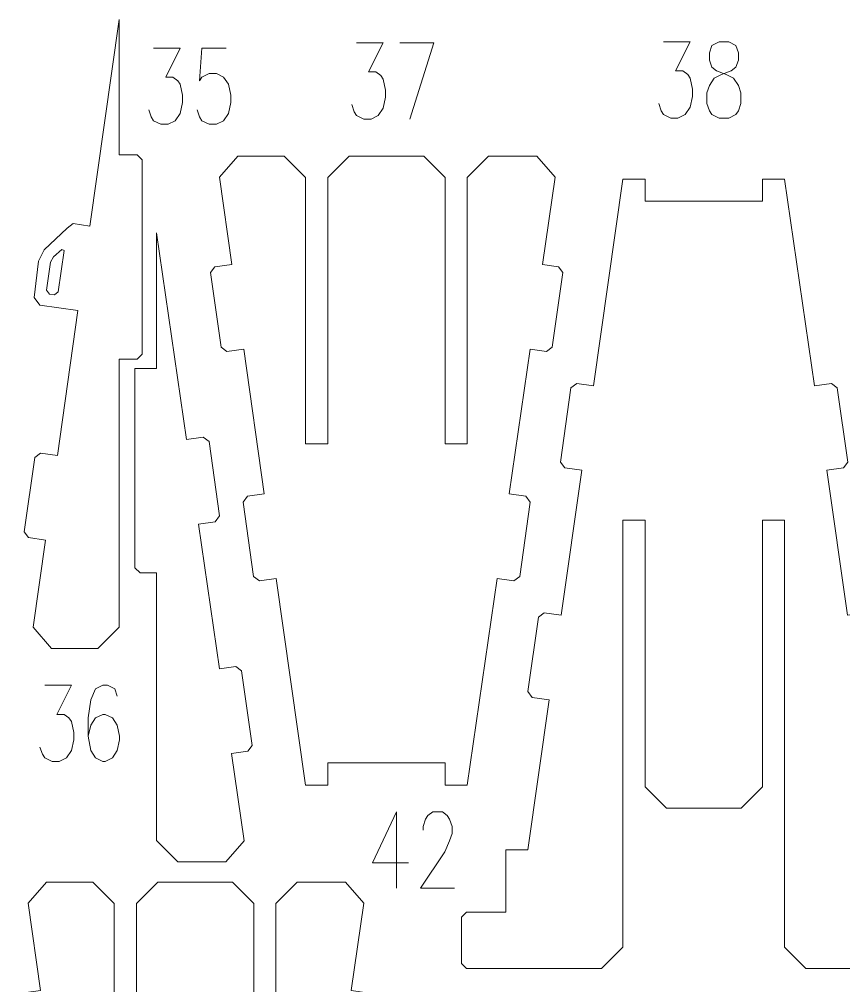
# Model space of a CAD drawing. Header units: inches. Extents: x -6.8 to 7, y -5.3 to 5.3.
# Drawn here: x -6.74 to -1.91, y -0.51 to 5.15 of the extents above; entities that cross this region are included whole.
import ezdxf

# ---------------------------------------------------------------- set-up
doc = ezdxf.new("R2010")
doc.units = ezdxf.units.IN
doc.header["$MEASUREMENT"] = 0
doc.layers.add('Layer 1', color=7, linetype='Continuous')

msp = doc.modelspace()

# ---------------------------------------------------------------- linework, layer by layer
at = {"layer": 'Layer 1', "lineweight": 9}
for points, knots in [([(-6.054, 4.3524), (-6.054, 4.3524), (-6.1586, 4.3524), (-6.1586, 4.3524), (-6.1586, 4.3524), (-6.1586, 4.3524), (-6.1586, 5.1457), (-6.1586, 5.1457), (-6.1586, 5.1457), (-6.1586, 5.1457), (-6.3299, 3.9356), (-6.3299, 3.9356), (-6.3299, 3.9356), (-6.3299, 3.9356), (-6.4287, 3.9496), (-6.4287, 3.9496), (-6.4287, 3.9496), (-6.4287, 3.9496), (-6.4626, 3.9241), (-6.4626, 3.9241), (-6.4626, 3.9241), (-6.4626, 3.9241), (-6.5971, 3.7965), (-6.5971, 3.7965), (-6.5971, 3.7965), (-6.5971, 3.7965), (-6.6311, 3.7293), (-6.6311, 3.7293), (-6.6311, 3.7293), (-6.6311, 3.7293), (-6.6573, 3.5174), (-6.6573, 3.5174), (-6.6573, 3.5174), (-6.6573, 3.5174), (-6.6227, 3.4721), (-6.6227, 3.4721), (-6.6227, 3.4721), (-6.6227, 3.4721), (-6.3999, 3.4406), (-6.3999, 3.4406), (-6.3999, 3.4406), (-6.3999, 3.4406), (-6.5199, 2.5926), (-6.5199, 2.5926), (-6.5199, 2.5926), (-6.5199, 2.5926), (-6.6189, 2.6066), (-6.6189, 2.6066), (-6.6189, 2.6066), (-6.6189, 2.6066), (-6.6528, 2.5811), (-6.6528, 2.5811), (-6.6528, 2.5811), (-6.6528, 2.5811), (-6.7145, 2.1455), (-6.7145, 2.1455), (-6.7145, 2.1455), (-6.7145, 2.1455), (-6.689, 2.1115), (-6.689, 2.1115), (-6.689, 2.1115), (-6.689, 2.1115), (-6.59, 2.0975), (-6.59, 2.0975), (-6.59, 2.0975), (-6.59, 2.0975), (-6.6623, 1.5869), (-6.6623, 1.5869), (-6.6623, 1.5869), (-6.6623, 1.5869), (-6.5548, 1.4631), (-6.5548, 1.4631), (-6.5548, 1.4631), (-6.5548, 1.4631), (-6.4319, 1.4631), (-6.4319, 1.4631)], [0, 0, 0, 0, 0.05, 0.05, 0.05, 0.05, 0.1, 0.1, 0.1, 0.1, 0.15, 0.15, 0.15, 0.15, 0.2, 0.2, 0.2, 0.2, 0.25, 0.25, 0.25, 0.25, 0.3, 0.3, 0.3, 0.3, 0.35, 0.35, 0.35, 0.35, 0.4, 0.4, 0.4, 0.4, 0.45, 0.45, 0.45, 0.45, 0.5, 0.5, 0.5, 0.5, 0.55, 0.55, 0.55, 0.55, 0.6, 0.6, 0.6, 0.6, 0.65, 0.65, 0.65, 0.65, 0.7, 0.7, 0.7, 0.7, 0.75, 0.75, 0.75, 0.75, 0.8, 0.8, 0.8, 0.8, 0.85, 0.85, 0.85, 0.85, 0.9, 0.9, 0.9, 0.9, 1, 1, 1, 1]), ([(-6.3616, 1.4631), (-6.3616, 1.4631), (-6.2836, 1.4631), (-6.2836, 1.4631), (-6.2836, 1.4631), (-6.2836, 1.4631), (-6.1586, 1.5881), (-6.1586, 1.5881), (-6.1586, 1.5881), (-6.1586, 1.5881), (-6.1586, 3.1553), (-6.1586, 3.1553), (-6.1586, 3.1553), (-6.1586, 3.1553), (-6.054, 3.1553), (-6.054, 3.1553), (-6.054, 3.1553), (-6.054, 3.1553), (-6.024, 3.1853), (-6.024, 3.1853), (-6.024, 3.1853), (-6.024, 3.1853), (-6.024, 4.3224), (-6.024, 4.3224)], [0, 0, 0, 0, 0.142857, 0.142857, 0.142857, 0.142857, 0.285714, 0.285714, 0.285714, 0.285714, 0.428571, 0.428571, 0.428571, 0.428571, 0.571429, 0.571429, 0.571429, 0.571429, 0.714286, 0.714286, 0.714286, 0.714286, 1, 1, 1, 1]), ([(-4.6268, 0.7923), (-4.6268, 0.7923), (-4.9373, 0.7923), (-4.9373, 0.7923), (-4.9373, 0.7923), (-4.9373, 0.7923), (-4.9373, 0.6625), (-4.9373, 0.6625), (-4.9373, 0.6625), (-4.9373, 0.6625), (-5.0673, 0.6625), (-5.0673, 0.6625), (-5.0673, 0.6625), (-5.0673, 0.6625), (-5.2385, 1.8726), (-5.2385, 1.8726), (-5.2385, 1.8726), (-5.2385, 1.8726), (-5.3374, 1.8586), (-5.3374, 1.8586), (-5.3374, 1.8586), (-5.3374, 1.8586), (-5.3713, 1.8841), (-5.3713, 1.8841), (-5.3713, 1.8841), (-5.3713, 1.8841), (-5.433, 2.3198), (-5.433, 2.3198), (-5.433, 2.3198), (-5.433, 2.3198), (-5.4075, 2.3537), (-5.4075, 2.3537), (-5.4075, 2.3537), (-5.4075, 2.3537), (-5.3086, 2.3677), (-5.3086, 2.3677), (-5.3086, 2.3677), (-5.3086, 2.3677), (-5.4286, 3.2157), (-5.4286, 3.2157), (-5.4286, 3.2157), (-5.4286, 3.2157), (-5.5276, 3.2016), (-5.5276, 3.2016), (-5.5276, 3.2016), (-5.5276, 3.2016), (-5.5615, 3.2271), (-5.5615, 3.2271), (-5.5615, 3.2271), (-5.5615, 3.2271), (-5.6232, 3.6628), (-5.6232, 3.6628), (-5.6232, 3.6628), (-5.6232, 3.6628), (-5.5977, 3.6967), (-5.5977, 3.6967), (-5.5977, 3.6967), (-5.5977, 3.6967), (-5.4987, 3.7107), (-5.4987, 3.7107), (-5.4987, 3.7107), (-5.4987, 3.7107), (-5.5709, 4.2214), (-5.5709, 4.2214), (-5.5709, 4.2214), (-5.5709, 4.2214), (-5.4634, 4.3451), (-5.4634, 4.3451), (-5.4634, 4.3451), (-5.4634, 4.3451), (-5.3305, 4.3451), (-5.3305, 4.3451)], [0, 0, 0, 0, 0.052632, 0.052632, 0.052632, 0.052632, 0.105263, 0.105263, 0.105263, 0.105263, 0.157895, 0.157895, 0.157895, 0.157895, 0.210526, 0.210526, 0.210526, 0.210526, 0.263158, 0.263158, 0.263158, 0.263158, 0.315789, 0.315789, 0.315789, 0.315789, 0.368421, 0.368421, 0.368421, 0.368421, 0.421053, 0.421053, 0.421053, 0.421053, 0.473684, 0.473684, 0.473684, 0.473684, 0.526316, 0.526316, 0.526316, 0.526316, 0.578947, 0.578947, 0.578947, 0.578947, 0.631579, 0.631579, 0.631579, 0.631579, 0.684211, 0.684211, 0.684211, 0.684211, 0.736842, 0.736842, 0.736842, 0.736842, 0.789474, 0.789474, 0.789474, 0.789474, 0.842105, 0.842105, 0.842105, 0.842105, 0.894737, 0.894737, 0.894737, 0.894737, 1, 1, 1, 1]), ([(-5.3084, 4.3451), (-5.3084, 4.3451), (-5.1923, 4.3451), (-5.1923, 4.3451), (-5.1923, 4.3451), (-5.1923, 4.3451), (-5.0673, 4.2201), (-5.0673, 4.2201), (-5.0673, 4.2201), (-5.0673, 4.2201), (-5.0673, 2.66), (-5.0673, 2.66), (-5.0673, 2.66), (-5.0673, 2.66), (-4.9373, 2.66), (-4.9373, 2.66), (-4.9373, 2.66), (-4.9373, 2.66), (-4.9373, 4.2201), (-4.9373, 4.2201), (-4.9373, 4.2201), (-4.9373, 4.2201), (-4.8123, 4.3451), (-4.8123, 4.3451), (-4.8123, 4.3451), (-4.8123, 4.3451), (-4.6268, 4.3451), (-4.6268, 4.3451)], [0, 0, 0, 0, 0.125, 0.125, 0.125, 0.125, 0.25, 0.25, 0.25, 0.25, 0.375, 0.375, 0.375, 0.375, 0.5, 0.5, 0.5, 0.5, 0.625, 0.625, 0.625, 0.625, 0.75, 0.75, 0.75, 0.75, 1, 1, 1, 1]), ([(-4.5602, 4.3451), (-4.5602, 4.3451), (-4.3748, 4.3451), (-4.3748, 4.3451), (-4.3748, 4.3451), (-4.3748, 4.3451), (-4.2498, 4.2201), (-4.2498, 4.2201), (-4.2498, 4.2201), (-4.2498, 4.2201), (-4.2498, 2.66), (-4.2498, 2.66), (-4.2498, 2.66), (-4.2498, 2.66), (-4.1198, 2.66), (-4.1198, 2.66), (-4.1198, 2.66), (-4.1198, 2.66), (-4.1198, 4.2201), (-4.1198, 4.2201), (-4.1198, 4.2201), (-4.1198, 4.2201), (-3.9948, 4.3451), (-3.9948, 4.3451), (-3.9948, 4.3451), (-3.9948, 4.3451), (-3.8786, 4.3451), (-3.8786, 4.3451)], [0, 0, 0, 0, 0.125, 0.125, 0.125, 0.125, 0.25, 0.25, 0.25, 0.25, 0.375, 0.375, 0.375, 0.375, 0.5, 0.5, 0.5, 0.5, 0.625, 0.625, 0.625, 0.625, 0.75, 0.75, 0.75, 0.75, 1, 1, 1, 1]), ([(-3.8565, 4.3451), (-3.8565, 4.3451), (-3.7129, 4.3451), (-3.7129, 4.3451), (-3.7129, 4.3451), (-3.7129, 4.3451), (-3.6058, 4.2214), (-3.6058, 4.2214), (-3.6058, 4.2214), (-3.6058, 4.2214), (-3.6797, 3.71), (-3.6797, 3.71), (-3.6797, 3.71), (-3.6797, 3.71), (-3.5858, 3.6967), (-3.5858, 3.6967), (-3.5858, 3.6967), (-3.5858, 3.6967), (-3.5603, 3.6628), (-3.5603, 3.6628), (-3.5603, 3.6628), (-3.5603, 3.6628), (-3.622, 3.2271), (-3.622, 3.2271), (-3.622, 3.2271), (-3.622, 3.2271), (-3.6559, 3.2016), (-3.6559, 3.2016), (-3.6559, 3.2016), (-3.6559, 3.2016), (-3.7511, 3.2151), (-3.7511, 3.2151), (-3.7511, 3.2151), (-3.7511, 3.2151), (-3.8735, 2.3675), (-3.8735, 2.3675), (-3.8735, 2.3675), (-3.8735, 2.3675), (-3.776, 2.3537), (-3.776, 2.3537), (-3.776, 2.3537), (-3.776, 2.3537), (-3.7505, 2.3197), (-3.7505, 2.3197), (-3.7505, 2.3197), (-3.7505, 2.3197), (-3.8122, 1.8841), (-3.8122, 1.8841), (-3.8122, 1.8841), (-3.8122, 1.8841), (-3.8461, 1.8586), (-3.8461, 1.8586), (-3.8461, 1.8586), (-3.8461, 1.8586), (-3.945, 1.8726), (-3.945, 1.8726), (-3.945, 1.8726), (-3.945, 1.8726), (-4.1198, 0.6625), (-4.1198, 0.6625), (-4.1198, 0.6625), (-4.1198, 0.6625), (-4.2498, 0.6625), (-4.2498, 0.6625), (-4.2498, 0.6625), (-4.2498, 0.6625), (-4.2498, 0.7923), (-4.2498, 0.7923), (-4.2498, 0.7923), (-4.2498, 0.7923), (-4.5602, 0.7923), (-4.5602, 0.7923)], [0, 0, 0, 0, 0.052632, 0.052632, 0.052632, 0.052632, 0.105263, 0.105263, 0.105263, 0.105263, 0.157895, 0.157895, 0.157895, 0.157895, 0.210526, 0.210526, 0.210526, 0.210526, 0.263158, 0.263158, 0.263158, 0.263158, 0.315789, 0.315789, 0.315789, 0.315789, 0.368421, 0.368421, 0.368421, 0.368421, 0.421053, 0.421053, 0.421053, 0.421053, 0.473684, 0.473684, 0.473684, 0.473684, 0.526316, 0.526316, 0.526316, 0.526316, 0.578947, 0.578947, 0.578947, 0.578947, 0.631579, 0.631579, 0.631579, 0.631579, 0.684211, 0.684211, 0.684211, 0.684211, 0.736842, 0.736842, 0.736842, 0.736842, 0.789474, 0.789474, 0.789474, 0.789474, 0.842105, 0.842105, 0.842105, 0.842105, 0.894737, 0.894737, 0.894737, 0.894737, 1, 1, 1, 1]), ([(-2.8677, 4.0808), (-2.8677, 4.0808), (-3.0782, 4.0808), (-3.0782, 4.0808), (-3.0782, 4.0808), (-3.0782, 4.0808), (-3.0782, 4.2106), (-3.0782, 4.2106), (-3.0782, 4.2106), (-3.0782, 4.2106), (-3.2082, 4.2106), (-3.2082, 4.2106), (-3.2082, 4.2106), (-3.2082, 4.2106), (-3.3794, 3.0005), (-3.3794, 3.0005), (-3.3794, 3.0005), (-3.3794, 3.0005), (-3.4783, 3.0145), (-3.4783, 3.0145), (-3.4783, 3.0145), (-3.4783, 3.0145), (-3.5122, 2.989), (-3.5122, 2.989), (-3.5122, 2.989), (-3.5122, 2.989), (-3.5739, 2.5534), (-3.5739, 2.5534), (-3.5739, 2.5534), (-3.5739, 2.5534), (-3.5484, 2.5195), (-3.5484, 2.5195), (-3.5484, 2.5195), (-3.5484, 2.5195), (-3.4495, 2.5055), (-3.4495, 2.5055), (-3.4495, 2.5055), (-3.4495, 2.5055), (-3.5695, 1.6575), (-3.5695, 1.6575), (-3.5695, 1.6575), (-3.5695, 1.6575), (-3.6685, 1.6715), (-3.6685, 1.6715), (-3.6685, 1.6715), (-3.6685, 1.6715), (-3.7024, 1.646), (-3.7024, 1.646), (-3.7024, 1.646), (-3.7024, 1.646), (-3.7641, 1.2103), (-3.7641, 1.2103), (-3.7641, 1.2103), (-3.7641, 1.2103), (-3.7386, 1.1764), (-3.7386, 1.1764), (-3.7386, 1.1764), (-3.7386, 1.1764), (-3.6396, 1.1624), (-3.6396, 1.1624), (-3.6396, 1.1624), (-3.6396, 1.1624), (-3.764, 0.2834), (-3.764, 0.2834), (-3.764, 0.2834), (-3.764, 0.2834), (-3.894, 0.2834), (-3.894, 0.2834), (-3.894, 0.2834), (-3.894, 0.2834), (-3.894, -0.0814), (-3.894, -0.0814), (-3.894, -0.0814), (-3.894, -0.0814), (-4.124, -0.0814), (-4.124, -0.0814), (-4.124, -0.0814), (-4.124, -0.0814), (-4.154, -0.1114), (-4.154, -0.1114), (-4.154, -0.1114), (-4.154, -0.1114), (-4.154, -0.3814), (-4.154, -0.3814), (-4.154, -0.3814), (-4.154, -0.3814), (-4.124, -0.4114), (-4.124, -0.4114), (-4.124, -0.4114), (-4.124, -0.4114), (-3.4714, -0.4114), (-3.4714, -0.4114)], [0, 0, 0, 0, 0.041667, 0.041667, 0.041667, 0.041667, 0.083333, 0.083333, 0.083333, 0.083333, 0.125, 0.125, 0.125, 0.125, 0.166667, 0.166667, 0.166667, 0.166667, 0.208333, 0.208333, 0.208333, 0.208333, 0.25, 0.25, 0.25, 0.25, 0.291667, 0.291667, 0.291667, 0.291667, 0.333333, 0.333333, 0.333333, 0.333333, 0.375, 0.375, 0.375, 0.375, 0.416667, 0.416667, 0.416667, 0.416667, 0.458333, 0.458333, 0.458333, 0.458333, 0.5, 0.5, 0.5, 0.5, 0.541667, 0.541667, 0.541667, 0.541667, 0.583333, 0.583333, 0.583333, 0.583333, 0.625, 0.625, 0.625, 0.625, 0.666667, 0.666667, 0.666667, 0.666667, 0.708333, 0.708333, 0.708333, 0.708333, 0.75, 0.75, 0.75, 0.75, 0.791667, 0.791667, 0.791667, 0.791667, 0.833333, 0.833333, 0.833333, 0.833333, 0.875, 0.875, 0.875, 0.875, 0.916667, 0.916667, 0.916667, 0.916667, 1, 1, 1, 1]), ([(-1.9974, -0.4114), (-1.9974, -0.4114), (-1.3303, -0.4114), (-1.3303, -0.4114), (-1.3303, -0.4114), (-1.3303, -0.4114), (-1.3003, -0.3814), (-1.3003, -0.3814), (-1.3003, -0.3814), (-1.3003, -0.3814), (-1.3003, -0.1114), (-1.3003, -0.1114), (-1.3003, -0.1114), (-1.3003, -0.1114), (-1.3303, -0.0814), (-1.3303, -0.0814), (-1.3303, -0.0814), (-1.3303, -0.0814), (-1.5603, -0.0814), (-1.5603, -0.0814), (-1.5603, -0.0814), (-1.5603, -0.0814), (-1.5603, 0.2612), (-1.5603, 0.2612), (-1.5603, 0.2612), (-1.5603, 0.2612), (-1.6903, 0.2612), (-1.6903, 0.2612), (-1.6903, 0.2612), (-1.6903, 0.2612), (-1.8206, 1.1632), (-1.8206, 1.1632), (-1.8206, 1.1632), (-1.8206, 1.1632), (-1.7268, 1.1765), (-1.7268, 1.1765), (-1.7268, 1.1765), (-1.7268, 1.1765), (-1.7013, 1.2104), (-1.7013, 1.2104), (-1.7013, 1.2104), (-1.7013, 1.2104), (-1.763, 1.646), (-1.763, 1.646), (-1.763, 1.646), (-1.763, 1.646), (-1.7969, 1.6715), (-1.7969, 1.6715), (-1.7969, 1.6715), (-1.7969, 1.6715), (-1.892, 1.658), (-1.892, 1.658), (-1.892, 1.658), (-1.892, 1.658), (-2.0145, 2.5057), (-2.0145, 2.5057), (-2.0145, 2.5057), (-2.0145, 2.5057), (-1.9169, 2.5195), (-1.9169, 2.5195), (-1.9169, 2.5195), (-1.9169, 2.5195), (-1.8914, 2.5534), (-1.8914, 2.5534), (-1.8914, 2.5534), (-1.8914, 2.5534), (-1.9531, 2.989), (-1.9531, 2.989), (-1.9531, 2.989), (-1.9531, 2.989), (-1.987, 3.0145), (-1.987, 3.0145), (-1.987, 3.0145), (-1.987, 3.0145), (-2.0859, 3.0005), (-2.0859, 3.0005), (-2.0859, 3.0005), (-2.0859, 3.0005), (-2.2607, 4.2106), (-2.2607, 4.2106), (-2.2607, 4.2106), (-2.2607, 4.2106), (-2.3907, 4.2106), (-2.3907, 4.2106), (-2.3907, 4.2106), (-2.3907, 4.2106), (-2.3907, 4.0808), (-2.3907, 4.0808), (-2.3907, 4.0808), (-2.3907, 4.0808), (-2.6011, 4.0808), (-2.6011, 4.0808)], [0, 0, 0, 0, 0.041667, 0.041667, 0.041667, 0.041667, 0.083333, 0.083333, 0.083333, 0.083333, 0.125, 0.125, 0.125, 0.125, 0.166667, 0.166667, 0.166667, 0.166667, 0.208333, 0.208333, 0.208333, 0.208333, 0.25, 0.25, 0.25, 0.25, 0.291667, 0.291667, 0.291667, 0.291667, 0.333333, 0.333333, 0.333333, 0.333333, 0.375, 0.375, 0.375, 0.375, 0.416667, 0.416667, 0.416667, 0.416667, 0.458333, 0.458333, 0.458333, 0.458333, 0.5, 0.5, 0.5, 0.5, 0.541667, 0.541667, 0.541667, 0.541667, 0.583333, 0.583333, 0.583333, 0.583333, 0.625, 0.625, 0.625, 0.625, 0.666667, 0.666667, 0.666667, 0.666667, 0.708333, 0.708333, 0.708333, 0.708333, 0.75, 0.75, 0.75, 0.75, 0.791667, 0.791667, 0.791667, 0.791667, 0.833333, 0.833333, 0.833333, 0.833333, 0.875, 0.875, 0.875, 0.875, 0.916667, 0.916667, 0.916667, 0.916667, 1, 1, 1, 1]), ([(-5.6407, 0.2131), (-5.6407, 0.2131), (-5.5331, 0.2131), (-5.5331, 0.2131), (-5.5331, 0.2131), (-5.5331, 0.2131), (-5.426, 0.3368), (-5.426, 0.3368), (-5.426, 0.3368), (-5.426, 0.3368), (-5.4998, 0.8483), (-5.4998, 0.8483), (-5.4998, 0.8483), (-5.4998, 0.8483), (-5.406, 0.8616), (-5.406, 0.8616), (-5.406, 0.8616), (-5.406, 0.8616), (-5.3805, 0.8955), (-5.3805, 0.8955), (-5.3805, 0.8955), (-5.3805, 0.8955), (-5.4422, 1.3311), (-5.4422, 1.3311), (-5.4422, 1.3311), (-5.4422, 1.3311), (-5.4761, 1.3566), (-5.4761, 1.3566), (-5.4761, 1.3566), (-5.4761, 1.3566), (-5.5713, 1.3431), (-5.5713, 1.3431), (-5.5713, 1.3431), (-5.5713, 1.3431), (-5.6937, 2.1908), (-5.6937, 2.1908), (-5.6937, 2.1908), (-5.6937, 2.1908), (-5.5962, 2.2046), (-5.5962, 2.2046), (-5.5962, 2.2046), (-5.5962, 2.2046), (-5.5707, 2.2385), (-5.5707, 2.2385), (-5.5707, 2.2385), (-5.5707, 2.2385), (-5.6324, 2.6742), (-5.6324, 2.6742), (-5.6324, 2.6742), (-5.6324, 2.6742), (-5.6663, 2.6996), (-5.6663, 2.6996), (-5.6663, 2.6996), (-5.6663, 2.6996), (-5.7652, 2.6856), (-5.7652, 2.6856), (-5.7652, 2.6856), (-5.7652, 2.6856), (-5.9399, 3.8957), (-5.9399, 3.8957), (-5.9399, 3.8957), (-5.9399, 3.8957), (-5.9399, 3.1024), (-5.9399, 3.1024), (-5.9399, 3.1024), (-5.9399, 3.1024), (-5.9699, 3.1024), (-5.9699, 3.1024)], [0, 0, 0, 0, 0.055556, 0.055556, 0.055556, 0.055556, 0.111111, 0.111111, 0.111111, 0.111111, 0.166667, 0.166667, 0.166667, 0.166667, 0.222222, 0.222222, 0.222222, 0.222222, 0.277778, 0.277778, 0.277778, 0.277778, 0.333333, 0.333333, 0.333333, 0.333333, 0.388889, 0.388889, 0.388889, 0.388889, 0.444444, 0.444444, 0.444444, 0.444444, 0.5, 0.5, 0.5, 0.5, 0.555556, 0.555556, 0.555556, 0.555556, 0.611111, 0.611111, 0.611111, 0.611111, 0.666667, 0.666667, 0.666667, 0.666667, 0.722222, 0.722222, 0.722222, 0.722222, 0.777778, 0.777778, 0.777778, 0.777778, 0.833333, 0.833333, 0.833333, 0.833333, 0.888889, 0.888889, 0.888889, 0.888889, 1, 1, 1, 1]), ([(-6.5156, 3.5501), (-6.5156, 3.5501), (-6.5382, 3.5331), (-6.5382, 3.5331), (-6.5382, 3.5331), (-6.5382, 3.5331), (-6.5668, 3.5372), (-6.5668, 3.5372), (-6.5668, 3.5372), (-6.5668, 3.5372), (-6.5838, 3.5598), (-6.5838, 3.5598), (-6.5838, 3.5598), (-6.5838, 3.5598), (-6.5607, 3.7232), (-6.5607, 3.7232), (-6.5607, 3.7232), (-6.5607, 3.7232), (-6.5428, 3.7561), (-6.5428, 3.7561), (-6.5428, 3.7561), (-6.5428, 3.7561), (-6.4936, 3.7988), (-6.4936, 3.7988), (-6.4936, 3.7988), (-6.4936, 3.7988), (-6.4813, 3.7921), (-6.4813, 3.7921), (-6.4813, 3.7921), (-6.4813, 3.7921), (-6.5156, 3.5501), (-6.5156, 3.5501)], [0, 0, 0, 0, 0.111111, 0.111111, 0.111111, 0.111111, 0.222222, 0.222222, 0.222222, 0.222222, 0.333333, 0.333333, 0.333333, 0.333333, 0.444444, 0.444444, 0.444444, 0.444444, 0.555556, 0.555556, 0.555556, 0.555556, 0.666667, 0.666667, 0.666667, 0.666667, 0.777778, 0.777778, 0.777778, 0.777778, 1, 1, 1, 1]), ([(-6.0364, 3.1024), (-6.0364, 3.1024), (-6.0663, 3.1024), (-6.0663, 3.1024), (-6.0663, 3.1024), (-6.0663, 3.1024), (-6.0663, 1.9353), (-6.0663, 1.9353), (-6.0663, 1.9353), (-6.0663, 1.9353), (-6.0363, 1.9053), (-6.0363, 1.9053), (-6.0363, 1.9053), (-6.0363, 1.9053), (-5.9399, 1.9053), (-5.9399, 1.9053), (-5.9399, 1.9053), (-5.9399, 1.9053), (-5.9399, 0.3381), (-5.9399, 0.3381), (-5.9399, 0.3381), (-5.9399, 0.3381), (-5.8149, 0.2131), (-5.8149, 0.2131), (-5.8149, 0.2131), (-5.8149, 0.2131), (-5.7073, 0.2131), (-5.7073, 0.2131)], [0, 0, 0, 0, 0.125, 0.125, 0.125, 0.125, 0.25, 0.25, 0.25, 0.25, 0.375, 0.375, 0.375, 0.375, 0.5, 0.5, 0.5, 0.5, 0.625, 0.625, 0.625, 0.625, 0.75, 0.75, 0.75, 0.75, 1, 1, 1, 1]), ([(-3.4493, -0.4114), (-3.4493, -0.4114), (-3.3332, -0.4114), (-3.3332, -0.4114), (-3.3332, -0.4114), (-3.3332, -0.4114), (-3.2082, -0.2864), (-3.2082, -0.2864), (-3.2082, -0.2864), (-3.2082, -0.2864), (-3.2082, 2.2132), (-3.2082, 2.2132), (-3.2082, 2.2132), (-3.2082, 2.2132), (-3.0782, 2.2132), (-3.0782, 2.2132), (-3.0782, 2.2132), (-3.0782, 2.2132), (-3.0782, 0.653), (-3.0782, 0.653), (-3.0782, 0.653), (-3.0782, 0.653), (-2.9532, 0.528), (-2.9532, 0.528), (-2.9532, 0.528), (-2.9532, 0.528), (-2.8677, 0.528), (-2.8677, 0.528)], [0, 0, 0, 0, 0.125, 0.125, 0.125, 0.125, 0.25, 0.25, 0.25, 0.25, 0.375, 0.375, 0.375, 0.375, 0.5, 0.5, 0.5, 0.5, 0.625, 0.625, 0.625, 0.625, 0.75, 0.75, 0.75, 0.75, 1, 1, 1, 1]), ([(-2.6011, 0.528), (-2.6011, 0.528), (-2.5157, 0.528), (-2.5157, 0.528), (-2.5157, 0.528), (-2.5157, 0.528), (-2.3907, 0.653), (-2.3907, 0.653), (-2.3907, 0.653), (-2.3907, 0.653), (-2.3907, 2.2132), (-2.3907, 2.2132), (-2.3907, 2.2132), (-2.3907, 2.2132), (-2.2607, 2.2132), (-2.2607, 2.2132), (-2.2607, 2.2132), (-2.2607, 2.2132), (-2.2607, -0.2864), (-2.2607, -0.2864), (-2.2607, -0.2864), (-2.2607, -0.2864), (-2.1357, -0.4114), (-2.1357, -0.4114), (-2.1357, -0.4114), (-2.1357, -0.4114), (-2.0196, -0.4114), (-2.0196, -0.4114)], [0, 0, 0, 0, 0.125, 0.125, 0.125, 0.125, 0.25, 0.25, 0.25, 0.25, 0.375, 0.375, 0.375, 0.375, 0.5, 0.5, 0.5, 0.5, 0.625, 0.625, 0.625, 0.625, 0.75, 0.75, 0.75, 0.75, 1, 1, 1, 1]), ([(-5.8472, -3.4577), (-5.8472, -3.4577), (-6.0576, -3.4577), (-6.0576, -3.4577), (-6.0576, -3.4577), (-6.0576, -3.4577), (-6.0576, -3.5875), (-6.0576, -3.5875), (-6.0576, -3.5875), (-6.0576, -3.5875), (-6.1876, -3.5875), (-6.1876, -3.5875), (-6.1876, -3.5875), (-6.1876, -3.5875), (-6.3589, -2.3774), (-6.3589, -2.3774), (-6.3589, -2.3774), (-6.3589, -2.3774), (-6.4578, -2.3914), (-6.4578, -2.3914), (-6.4578, -2.3914), (-6.4578, -2.3914), (-6.4917, -2.3659), (-6.4917, -2.3659), (-6.4917, -2.3659), (-6.4917, -2.3659), (-6.5534, -1.9303), (-6.5534, -1.9303), (-6.5534, -1.9303), (-6.5534, -1.9303), (-6.5279, -1.8964), (-6.5279, -1.8964), (-6.5279, -1.8964), (-6.5279, -1.8964), (-6.429, -1.8824), (-6.429, -1.8824), (-6.429, -1.8824), (-6.429, -1.8824), (-6.549, -1.0344), (-6.549, -1.0344), (-6.549, -1.0344), (-6.549, -1.0344), (-6.6479, -1.0484), (-6.6479, -1.0484), (-6.6479, -1.0484), (-6.6479, -1.0484), (-6.6819, -1.0229), (-6.6819, -1.0229), (-6.6819, -1.0229), (-6.6819, -1.0229), (-6.7435, -0.5873), (-6.7435, -0.5873), (-6.7435, -0.5873), (-6.7435, -0.5873), (-6.718, -0.5534), (-6.718, -0.5534), (-6.718, -0.5534), (-6.718, -0.5534), (-6.619, -0.5393), (-6.619, -0.5393), (-6.619, -0.5393), (-6.619, -0.5393), (-6.6913, -0.0287), (-6.6913, -0.0287), (-6.6913, -0.0287), (-6.6913, -0.0287), (-6.5838, 0.0951), (-6.5838, 0.0951), (-6.5838, 0.0951), (-6.5838, 0.0951), (-6.4176, 0.0951), (-6.4176, 0.0951)], [0, 0, 0, 0, 0.052632, 0.052632, 0.052632, 0.052632, 0.105263, 0.105263, 0.105263, 0.105263, 0.157895, 0.157895, 0.157895, 0.157895, 0.210526, 0.210526, 0.210526, 0.210526, 0.263158, 0.263158, 0.263158, 0.263158, 0.315789, 0.315789, 0.315789, 0.315789, 0.368421, 0.368421, 0.368421, 0.368421, 0.421053, 0.421053, 0.421053, 0.421053, 0.473684, 0.473684, 0.473684, 0.473684, 0.526316, 0.526316, 0.526316, 0.526316, 0.578947, 0.578947, 0.578947, 0.578947, 0.631579, 0.631579, 0.631579, 0.631579, 0.684211, 0.684211, 0.684211, 0.684211, 0.736842, 0.736842, 0.736842, 0.736842, 0.789474, 0.789474, 0.789474, 0.789474, 0.842105, 0.842105, 0.842105, 0.842105, 0.894737, 0.894737, 0.894737, 0.894737, 1, 1, 1, 1]), ([(-6.3955, 0.0951), (-6.3955, 0.0951), (-6.3126, 0.0951), (-6.3126, 0.0951), (-6.3126, 0.0951), (-6.3126, 0.0951), (-6.1876, -0.0299), (-6.1876, -0.0299), (-6.1876, -0.0299), (-6.1876, -0.0299), (-6.1876, -1.5901), (-6.1876, -1.5901), (-6.1876, -1.5901), (-6.1876, -1.5901), (-6.0576, -1.5901), (-6.0576, -1.5901), (-6.0576, -1.5901), (-6.0576, -1.5901), (-6.0576, -0.0299), (-6.0576, -0.0299), (-6.0576, -0.0299), (-6.0576, -0.0299), (-5.9326, 0.0951), (-5.9326, 0.0951), (-5.9326, 0.0951), (-5.9326, 0.0951), (-5.7472, 0.0951), (-5.7472, 0.0951)], [0, 0, 0, 0, 0.125, 0.125, 0.125, 0.125, 0.25, 0.25, 0.25, 0.25, 0.375, 0.375, 0.375, 0.375, 0.5, 0.5, 0.5, 0.5, 0.625, 0.625, 0.625, 0.625, 0.75, 0.75, 0.75, 0.75, 1, 1, 1, 1]), ([(-5.6806, 0.0951), (-5.6806, 0.0951), (-5.4951, 0.0951), (-5.4951, 0.0951), (-5.4951, 0.0951), (-5.4951, 0.0951), (-5.3701, -0.0299), (-5.3701, -0.0299), (-5.3701, -0.0299), (-5.3701, -0.0299), (-5.3701, -1.5901), (-5.3701, -1.5901), (-5.3701, -1.5901), (-5.3701, -1.5901), (-5.2401, -1.5901), (-5.2401, -1.5901), (-5.2401, -1.5901), (-5.2401, -1.5901), (-5.2401, -0.0299), (-5.2401, -0.0299), (-5.2401, -0.0299), (-5.2401, -0.0299), (-5.1151, 0.0951), (-5.1151, 0.0951), (-5.1151, 0.0951), (-5.1151, 0.0951), (-4.9657, 0.0951), (-4.9657, 0.0951)], [0, 0, 0, 0, 0.125, 0.125, 0.125, 0.125, 0.25, 0.25, 0.25, 0.25, 0.375, 0.375, 0.375, 0.375, 0.5, 0.5, 0.5, 0.5, 0.625, 0.625, 0.625, 0.625, 0.75, 0.75, 0.75, 0.75, 1, 1, 1, 1]), ([(-4.9436, 0.0951), (-4.9436, 0.0951), (-4.8333, 0.0951), (-4.8333, 0.0951), (-4.8333, 0.0951), (-4.8333, 0.0951), (-4.7262, -0.0286), (-4.7262, -0.0286), (-4.7262, -0.0286), (-4.7262, -0.0286), (-4.8, -0.5401), (-4.8, -0.5401), (-4.8, -0.5401), (-4.8, -0.5401), (-4.7062, -0.5534), (-4.7062, -0.5534), (-4.7062, -0.5534), (-4.7062, -0.5534), (-4.6807, -0.5873), (-4.6807, -0.5873), (-4.6807, -0.5873), (-4.6807, -0.5873), (-4.7424, -1.0229), (-4.7424, -1.0229), (-4.7424, -1.0229), (-4.7424, -1.0229), (-4.7763, -1.0484), (-4.7763, -1.0484), (-4.7763, -1.0484), (-4.7763, -1.0484), (-4.8715, -1.0349), (-4.8715, -1.0349), (-4.8715, -1.0349), (-4.8715, -1.0349), (-4.9939, -1.8826), (-4.9939, -1.8826), (-4.9939, -1.8826), (-4.9939, -1.8826), (-4.8964, -1.8964), (-4.8964, -1.8964), (-4.8964, -1.8964), (-4.8964, -1.8964), (-4.8709, -1.9303), (-4.8709, -1.9303), (-4.8709, -1.9303), (-4.8709, -1.9303), (-4.9326, -2.366), (-4.9326, -2.366), (-4.9326, -2.366), (-4.9326, -2.366), (-4.9665, -2.3915), (-4.9665, -2.3915), (-4.9665, -2.3915), (-4.9665, -2.3915), (-5.0654, -2.3775), (-5.0654, -2.3775), (-5.0654, -2.3775), (-5.0654, -2.3775), (-5.2401, -3.5875), (-5.2401, -3.5875), (-5.2401, -3.5875), (-5.2401, -3.5875), (-5.3701, -3.5875), (-5.3701, -3.5875), (-5.3701, -3.5875), (-5.3701, -3.5875), (-5.3701, -3.4577), (-5.3701, -3.4577), (-5.3701, -3.4577), (-5.3701, -3.4577), (-5.5806, -3.4577), (-5.5806, -3.4577)], [0, 0, 0, 0, 0.052632, 0.052632, 0.052632, 0.052632, 0.105263, 0.105263, 0.105263, 0.105263, 0.157895, 0.157895, 0.157895, 0.157895, 0.210526, 0.210526, 0.210526, 0.210526, 0.263158, 0.263158, 0.263158, 0.263158, 0.315789, 0.315789, 0.315789, 0.315789, 0.368421, 0.368421, 0.368421, 0.368421, 0.421053, 0.421053, 0.421053, 0.421053, 0.473684, 0.473684, 0.473684, 0.473684, 0.526316, 0.526316, 0.526316, 0.526316, 0.578947, 0.578947, 0.578947, 0.578947, 0.631579, 0.631579, 0.631579, 0.631579, 0.684211, 0.684211, 0.684211, 0.684211, 0.736842, 0.736842, 0.736842, 0.736842, 0.789474, 0.789474, 0.789474, 0.789474, 0.842105, 0.842105, 0.842105, 0.842105, 0.894737, 0.894737, 0.894737, 0.894737, 1, 1, 1, 1])]:
    msp.add_open_spline(points, degree=3, knots=knots, dxfattribs=at)
at = {"layer": 'Layer 1', "color": 1, "lineweight": 9}
for points, knots in [([(-4.7683, 5.0077), (-4.7683, 5.0077), (-4.6126, 5.0077), (-4.6126, 5.0077), (-4.6126, 5.0077), (-4.6126, 5.0077), (-4.6974, 4.8375), (-4.6974, 4.8375), (-4.6974, 4.8375), (-4.6974, 4.8375), (-4.655, 4.8375), (-4.655, 4.8375), (-4.655, 4.8375), (-4.655, 4.8375), (-4.6266, 4.8165), (-4.6266, 4.8165), (-4.6266, 4.8165), (-4.6266, 4.8165), (-4.6126, 4.7955), (-4.6126, 4.7955), (-4.6126, 4.7955), (-4.6126, 4.7955), (-4.5986, 4.7318), (-4.5986, 4.7318), (-4.5986, 4.7318), (-4.5986, 4.7318), (-4.5986, 4.6891), (-4.5986, 4.6891), (-4.5986, 4.6891), (-4.5986, 4.6891), (-4.6126, 4.6253), (-4.6126, 4.6253), (-4.6126, 4.6253), (-4.6126, 4.6253), (-4.641, 4.5826), (-4.641, 4.5826), (-4.641, 4.5826), (-4.641, 4.5826), (-4.6834, 4.5616), (-4.6834, 4.5616), (-4.6834, 4.5616), (-4.6834, 4.5616), (-4.7258, 4.5616), (-4.7258, 4.5616), (-4.7258, 4.5616), (-4.7258, 4.5616), (-4.7683, 4.5826), (-4.7683, 4.5826), (-4.7683, 4.5826), (-4.7683, 4.5826), (-4.7823, 4.6043), (-4.7823, 4.6043), (-4.7823, 4.6043), (-4.7823, 4.6043), (-4.7962, 4.6464), (-4.7962, 4.6464)], [0, 0, 0, 0, 0.066667, 0.066667, 0.066667, 0.066667, 0.133333, 0.133333, 0.133333, 0.133333, 0.2, 0.2, 0.2, 0.2, 0.266667, 0.266667, 0.266667, 0.266667, 0.333333, 0.333333, 0.333333, 0.333333, 0.4, 0.4, 0.4, 0.4, 0.466667, 0.466667, 0.466667, 0.466667, 0.533333, 0.533333, 0.533333, 0.533333, 0.6, 0.6, 0.6, 0.6, 0.666667, 0.666667, 0.666667, 0.666667, 0.733333, 0.733333, 0.733333, 0.733333, 0.8, 0.8, 0.8, 0.8, 0.866667, 0.866667, 0.866667, 0.866667, 1, 1, 1, 1]), ([(-4.5138, 5.0077), (-4.5138, 5.0077), (-4.3157, 5.0077), (-4.3157, 5.0077), (-4.3157, 5.0077), (-4.3157, 5.0077), (-4.4569, 4.5616), (-4.4569, 4.5616)], [0, 0, 0, 0, 0.333333, 0.333333, 0.333333, 0.333333, 1, 1, 1, 1]), ([(-2.9702, 5.0135), (-2.9702, 5.0135), (-2.8146, 5.0135), (-2.8146, 5.0135), (-2.8146, 5.0135), (-2.8146, 5.0135), (-2.8994, 4.8434), (-2.8994, 4.8434), (-2.8994, 4.8434), (-2.8994, 4.8434), (-2.857, 4.8434), (-2.857, 4.8434), (-2.857, 4.8434), (-2.857, 4.8434), (-2.8286, 4.8224), (-2.8286, 4.8224), (-2.8286, 4.8224), (-2.8286, 4.8224), (-2.8146, 4.8013), (-2.8146, 4.8013), (-2.8146, 4.8013), (-2.8146, 4.8013), (-2.8006, 4.7376), (-2.8006, 4.7376), (-2.8006, 4.7376), (-2.8006, 4.7376), (-2.8006, 4.6949), (-2.8006, 4.6949), (-2.8006, 4.6949), (-2.8006, 4.6949), (-2.8146, 4.6312), (-2.8146, 4.6312), (-2.8146, 4.6312), (-2.8146, 4.6312), (-2.843, 4.5885), (-2.843, 4.5885), (-2.843, 4.5885), (-2.843, 4.5885), (-2.8854, 4.5675), (-2.8854, 4.5675), (-2.8854, 4.5675), (-2.8854, 4.5675), (-2.9278, 4.5675), (-2.9278, 4.5675), (-2.9278, 4.5675), (-2.9278, 4.5675), (-2.9702, 4.5885), (-2.9702, 4.5885), (-2.9702, 4.5885), (-2.9702, 4.5885), (-2.9842, 4.6102), (-2.9842, 4.6102), (-2.9842, 4.6102), (-2.9842, 4.6102), (-2.9982, 4.6522), (-2.9982, 4.6522)], [0, 0, 0, 0, 0.066667, 0.066667, 0.066667, 0.066667, 0.133333, 0.133333, 0.133333, 0.133333, 0.2, 0.2, 0.2, 0.2, 0.266667, 0.266667, 0.266667, 0.266667, 0.333333, 0.333333, 0.333333, 0.333333, 0.4, 0.4, 0.4, 0.4, 0.466667, 0.466667, 0.466667, 0.466667, 0.533333, 0.533333, 0.533333, 0.533333, 0.6, 0.6, 0.6, 0.6, 0.666667, 0.666667, 0.666667, 0.666667, 0.733333, 0.733333, 0.733333, 0.733333, 0.8, 0.8, 0.8, 0.8, 0.866667, 0.866667, 0.866667, 0.866667, 1, 1, 1, 1]), ([(-2.6449, 5.0135), (-2.6449, 5.0135), (-2.6873, 4.9925), (-2.6873, 4.9925), (-2.6873, 4.9925), (-2.6873, 4.9925), (-2.7013, 4.9498), (-2.7013, 4.9498), (-2.7013, 4.9498), (-2.7013, 4.9498), (-2.7013, 4.9071), (-2.7013, 4.9071), (-2.7013, 4.9071), (-2.7013, 4.9071), (-2.6873, 4.8651), (-2.6873, 4.8651), (-2.6873, 4.8651), (-2.6873, 4.8651), (-2.6589, 4.8434), (-2.6589, 4.8434), (-2.6589, 4.8434), (-2.6589, 4.8434), (-2.6025, 4.8224), (-2.6025, 4.8224), (-2.6025, 4.8224), (-2.6025, 4.8224), (-2.5601, 4.8013), (-2.5601, 4.8013), (-2.5601, 4.8013), (-2.5601, 4.8013), (-2.5317, 4.7586), (-2.5317, 4.7586), (-2.5317, 4.7586), (-2.5317, 4.7586), (-2.5177, 4.7159), (-2.5177, 4.7159), (-2.5177, 4.7159), (-2.5177, 4.7159), (-2.5177, 4.6522), (-2.5177, 4.6522), (-2.5177, 4.6522), (-2.5177, 4.6522), (-2.5317, 4.6102), (-2.5317, 4.6102), (-2.5317, 4.6102), (-2.5317, 4.6102), (-2.5461, 4.5885), (-2.5461, 4.5885), (-2.5461, 4.5885), (-2.5461, 4.5885), (-2.5885, 4.5675), (-2.5885, 4.5675), (-2.5885, 4.5675), (-2.5885, 4.5675), (-2.6449, 4.5675), (-2.6449, 4.5675), (-2.6449, 4.5675), (-2.6449, 4.5675), (-2.6873, 4.5885), (-2.6873, 4.5885), (-2.6873, 4.5885), (-2.6873, 4.5885), (-2.7013, 4.6102), (-2.7013, 4.6102), (-2.7013, 4.6102), (-2.7013, 4.6102), (-2.7158, 4.6522), (-2.7158, 4.6522), (-2.7158, 4.6522), (-2.7158, 4.6522), (-2.7158, 4.7159), (-2.7158, 4.7159), (-2.7158, 4.7159), (-2.7158, 4.7159), (-2.7013, 4.7586), (-2.7013, 4.7586), (-2.7013, 4.7586), (-2.7013, 4.7586), (-2.6733, 4.8013), (-2.6733, 4.8013), (-2.6733, 4.8013), (-2.6733, 4.8013), (-2.6309, 4.8224), (-2.6309, 4.8224), (-2.6309, 4.8224), (-2.6309, 4.8224), (-2.5741, 4.8434), (-2.5741, 4.8434), (-2.5741, 4.8434), (-2.5741, 4.8434), (-2.5461, 4.8651), (-2.5461, 4.8651), (-2.5461, 4.8651), (-2.5461, 4.8651), (-2.5317, 4.9071), (-2.5317, 4.9071), (-2.5317, 4.9071), (-2.5317, 4.9071), (-2.5317, 4.9498), (-2.5317, 4.9498), (-2.5317, 4.9498), (-2.5317, 4.9498), (-2.5461, 4.9925), (-2.5461, 4.9925), (-2.5461, 4.9925), (-2.5461, 4.9925), (-2.5885, 5.0135), (-2.5885, 5.0135), (-2.5885, 5.0135), (-2.5885, 5.0135), (-2.6449, 5.0135), (-2.6449, 5.0135)], [0, 0, 0, 0, 0.034483, 0.034483, 0.034483, 0.034483, 0.068966, 0.068966, 0.068966, 0.068966, 0.103448, 0.103448, 0.103448, 0.103448, 0.137931, 0.137931, 0.137931, 0.137931, 0.172414, 0.172414, 0.172414, 0.172414, 0.206897, 0.206897, 0.206897, 0.206897, 0.241379, 0.241379, 0.241379, 0.241379, 0.275862, 0.275862, 0.275862, 0.275862, 0.310345, 0.310345, 0.310345, 0.310345, 0.344828, 0.344828, 0.344828, 0.344828, 0.37931, 0.37931, 0.37931, 0.37931, 0.413793, 0.413793, 0.413793, 0.413793, 0.448276, 0.448276, 0.448276, 0.448276, 0.482759, 0.482759, 0.482759, 0.482759, 0.517241, 0.517241, 0.517241, 0.517241, 0.551724, 0.551724, 0.551724, 0.551724, 0.586207, 0.586207, 0.586207, 0.586207, 0.62069, 0.62069, 0.62069, 0.62069, 0.655172, 0.655172, 0.655172, 0.655172, 0.689655, 0.689655, 0.689655, 0.689655, 0.724138, 0.724138, 0.724138, 0.724138, 0.758621, 0.758621, 0.758621, 0.758621, 0.793103, 0.793103, 0.793103, 0.793103, 0.827586, 0.827586, 0.827586, 0.827586, 0.862069, 0.862069, 0.862069, 0.862069, 0.896552, 0.896552, 0.896552, 0.896552, 0.931034, 0.931034, 0.931034, 0.931034, 1, 1, 1, 1]), ([(-5.9571, 4.9774), (-5.9571, 4.9774), (-5.8014, 4.9774), (-5.8014, 4.9774), (-5.8014, 4.9774), (-5.8014, 4.9774), (-5.8863, 4.8073), (-5.8863, 4.8073), (-5.8863, 4.8073), (-5.8863, 4.8073), (-5.8438, 4.8073), (-5.8438, 4.8073), (-5.8438, 4.8073), (-5.8438, 4.8073), (-5.8154, 4.7862), (-5.8154, 4.7862), (-5.8154, 4.7862), (-5.8154, 4.7862), (-5.8014, 4.7652), (-5.8014, 4.7652), (-5.8014, 4.7652), (-5.8014, 4.7652), (-5.7874, 4.7015), (-5.7874, 4.7015), (-5.7874, 4.7015), (-5.7874, 4.7015), (-5.7874, 4.6588), (-5.7874, 4.6588), (-5.7874, 4.6588), (-5.7874, 4.6588), (-5.8014, 4.5951), (-5.8014, 4.5951), (-5.8014, 4.5951), (-5.8014, 4.5951), (-5.8298, 4.5524), (-5.8298, 4.5524), (-5.8298, 4.5524), (-5.8298, 4.5524), (-5.8723, 4.5313), (-5.8723, 4.5313), (-5.8723, 4.5313), (-5.8723, 4.5313), (-5.9147, 4.5313), (-5.9147, 4.5313), (-5.9147, 4.5313), (-5.9147, 4.5313), (-5.9571, 4.5524), (-5.9571, 4.5524), (-5.9571, 4.5524), (-5.9571, 4.5524), (-5.9711, 4.574), (-5.9711, 4.574), (-5.9711, 4.574), (-5.9711, 4.574), (-5.9851, 4.6161), (-5.9851, 4.6161)], [0, 0, 0, 0, 0.066667, 0.066667, 0.066667, 0.066667, 0.133333, 0.133333, 0.133333, 0.133333, 0.2, 0.2, 0.2, 0.2, 0.266667, 0.266667, 0.266667, 0.266667, 0.333333, 0.333333, 0.333333, 0.333333, 0.4, 0.4, 0.4, 0.4, 0.466667, 0.466667, 0.466667, 0.466667, 0.533333, 0.533333, 0.533333, 0.533333, 0.6, 0.6, 0.6, 0.6, 0.666667, 0.666667, 0.666667, 0.666667, 0.733333, 0.733333, 0.733333, 0.733333, 0.8, 0.8, 0.8, 0.8, 0.866667, 0.866667, 0.866667, 0.866667, 1, 1, 1, 1]), ([(-5.5329, 4.9774), (-5.5329, 4.9774), (-5.6742, 4.9774), (-5.6742, 4.9774), (-5.6742, 4.9774), (-5.6742, 4.9774), (-5.6882, 4.7862), (-5.6882, 4.7862), (-5.6882, 4.7862), (-5.6882, 4.7862), (-5.6742, 4.8073), (-5.6742, 4.8073), (-5.6742, 4.8073), (-5.6742, 4.8073), (-5.6318, 4.8289), (-5.6318, 4.8289), (-5.6318, 4.8289), (-5.6318, 4.8289), (-5.5894, 4.8289), (-5.5894, 4.8289), (-5.5894, 4.8289), (-5.5894, 4.8289), (-5.5469, 4.8073), (-5.5469, 4.8073), (-5.5469, 4.8073), (-5.5469, 4.8073), (-5.5185, 4.7652), (-5.5185, 4.7652), (-5.5185, 4.7652), (-5.5185, 4.7652), (-5.5045, 4.7015), (-5.5045, 4.7015), (-5.5045, 4.7015), (-5.5045, 4.7015), (-5.5045, 4.6588), (-5.5045, 4.6588), (-5.5045, 4.6588), (-5.5045, 4.6588), (-5.5185, 4.5951), (-5.5185, 4.5951), (-5.5185, 4.5951), (-5.5185, 4.5951), (-5.5469, 4.5524), (-5.5469, 4.5524), (-5.5469, 4.5524), (-5.5469, 4.5524), (-5.5894, 4.5313), (-5.5894, 4.5313), (-5.5894, 4.5313), (-5.5894, 4.5313), (-5.6318, 4.5313), (-5.6318, 4.5313), (-5.6318, 4.5313), (-5.6318, 4.5313), (-5.6742, 4.5524), (-5.6742, 4.5524), (-5.6742, 4.5524), (-5.6742, 4.5524), (-5.6882, 4.574), (-5.6882, 4.574), (-5.6882, 4.574), (-5.6882, 4.574), (-5.7026, 4.6161), (-5.7026, 4.6161)], [0, 0, 0, 0, 0.058824, 0.058824, 0.058824, 0.058824, 0.117647, 0.117647, 0.117647, 0.117647, 0.176471, 0.176471, 0.176471, 0.176471, 0.235294, 0.235294, 0.235294, 0.235294, 0.294118, 0.294118, 0.294118, 0.294118, 0.352941, 0.352941, 0.352941, 0.352941, 0.411765, 0.411765, 0.411765, 0.411765, 0.470588, 0.470588, 0.470588, 0.470588, 0.529412, 0.529412, 0.529412, 0.529412, 0.588235, 0.588235, 0.588235, 0.588235, 0.647059, 0.647059, 0.647059, 0.647059, 0.705882, 0.705882, 0.705882, 0.705882, 0.764706, 0.764706, 0.764706, 0.764706, 0.823529, 0.823529, 0.823529, 0.823529, 0.882353, 0.882353, 0.882353, 0.882353, 1, 1, 1, 1]), ([(-6.5944, 1.2468), (-6.5944, 1.2468), (-6.4388, 1.2468), (-6.4388, 1.2468), (-6.4388, 1.2468), (-6.4388, 1.2468), (-6.5236, 1.0767), (-6.5236, 1.0767), (-6.5236, 1.0767), (-6.5236, 1.0767), (-6.4812, 1.0767), (-6.4812, 1.0767), (-6.4812, 1.0767), (-6.4812, 1.0767), (-6.4528, 1.0556), (-6.4528, 1.0556), (-6.4528, 1.0556), (-6.4528, 1.0556), (-6.4388, 1.0346), (-6.4388, 1.0346), (-6.4388, 1.0346), (-6.4388, 1.0346), (-6.4248, 0.9709), (-6.4248, 0.9709), (-6.4248, 0.9709), (-6.4248, 0.9709), (-6.4248, 0.9282), (-6.4248, 0.9282), (-6.4248, 0.9282), (-6.4248, 0.9282), (-6.4388, 0.8645), (-6.4388, 0.8645), (-6.4388, 0.8645), (-6.4388, 0.8645), (-6.4672, 0.8218), (-6.4672, 0.8218), (-6.4672, 0.8218), (-6.4672, 0.8218), (-6.5096, 0.8008), (-6.5096, 0.8008), (-6.5096, 0.8008), (-6.5096, 0.8008), (-6.552, 0.8008), (-6.552, 0.8008), (-6.552, 0.8008), (-6.552, 0.8008), (-6.5944, 0.8218), (-6.5944, 0.8218), (-6.5944, 0.8218), (-6.5944, 0.8218), (-6.6084, 0.8435), (-6.6084, 0.8435), (-6.6084, 0.8435), (-6.6084, 0.8435), (-6.6224, 0.8855), (-6.6224, 0.8855)], [0, 0, 0, 0, 0.066667, 0.066667, 0.066667, 0.066667, 0.133333, 0.133333, 0.133333, 0.133333, 0.2, 0.2, 0.2, 0.2, 0.266667, 0.266667, 0.266667, 0.266667, 0.333333, 0.333333, 0.333333, 0.333333, 0.4, 0.4, 0.4, 0.4, 0.466667, 0.466667, 0.466667, 0.466667, 0.533333, 0.533333, 0.533333, 0.533333, 0.6, 0.6, 0.6, 0.6, 0.666667, 0.666667, 0.666667, 0.666667, 0.733333, 0.733333, 0.733333, 0.733333, 0.8, 0.8, 0.8, 0.8, 0.866667, 0.866667, 0.866667, 0.866667, 1, 1, 1, 1]), ([(-6.1703, 1.1831), (-6.1703, 1.1831), (-6.1843, 1.2258), (-6.1843, 1.2258), (-6.1843, 1.2258), (-6.1843, 1.2258), (-6.2267, 1.2468), (-6.2267, 1.2468), (-6.2267, 1.2468), (-6.2267, 1.2468), (-6.2551, 1.2468), (-6.2551, 1.2468), (-6.2551, 1.2468), (-6.2551, 1.2468), (-6.2975, 1.2258), (-6.2975, 1.2258), (-6.2975, 1.2258), (-6.2975, 1.2258), (-6.3255, 1.1621), (-6.3255, 1.1621), (-6.3255, 1.1621), (-6.3255, 1.1621), (-6.3399, 1.0556), (-6.3399, 1.0556), (-6.3399, 1.0556), (-6.3399, 1.0556), (-6.3399, 0.9492), (-6.3399, 0.9492), (-6.3399, 0.9492), (-6.3399, 0.9492), (-6.3255, 0.8645), (-6.3255, 0.8645), (-6.3255, 0.8645), (-6.3255, 0.8645), (-6.2975, 0.8218), (-6.2975, 0.8218), (-6.2975, 0.8218), (-6.2975, 0.8218), (-6.2551, 0.8008), (-6.2551, 0.8008), (-6.2551, 0.8008), (-6.2551, 0.8008), (-6.2407, 0.8008), (-6.2407, 0.8008), (-6.2407, 0.8008), (-6.2407, 0.8008), (-6.1983, 0.8218), (-6.1983, 0.8218), (-6.1983, 0.8218), (-6.1983, 0.8218), (-6.1703, 0.8645), (-6.1703, 0.8645), (-6.1703, 0.8645), (-6.1703, 0.8645), (-6.1559, 0.9282), (-6.1559, 0.9282), (-6.1559, 0.9282), (-6.1559, 0.9282), (-6.1559, 0.9492), (-6.1559, 0.9492), (-6.1559, 0.9492), (-6.1559, 0.9492), (-6.1703, 1.013), (-6.1703, 1.013), (-6.1703, 1.013), (-6.1703, 1.013), (-6.1983, 1.0556), (-6.1983, 1.0556), (-6.1983, 1.0556), (-6.1983, 1.0556), (-6.2407, 1.0767), (-6.2407, 1.0767), (-6.2407, 1.0767), (-6.2407, 1.0767), (-6.2551, 1.0767), (-6.2551, 1.0767), (-6.2551, 1.0767), (-6.2551, 1.0767), (-6.2975, 1.0556), (-6.2975, 1.0556), (-6.2975, 1.0556), (-6.2975, 1.0556), (-6.3255, 1.013), (-6.3255, 1.013), (-6.3255, 1.013), (-6.3255, 1.013), (-6.3399, 0.9492), (-6.3399, 0.9492)], [0, 0, 0, 0, 0.043478, 0.043478, 0.043478, 0.043478, 0.086957, 0.086957, 0.086957, 0.086957, 0.130435, 0.130435, 0.130435, 0.130435, 0.173913, 0.173913, 0.173913, 0.173913, 0.217391, 0.217391, 0.217391, 0.217391, 0.26087, 0.26087, 0.26087, 0.26087, 0.304348, 0.304348, 0.304348, 0.304348, 0.347826, 0.347826, 0.347826, 0.347826, 0.391304, 0.391304, 0.391304, 0.391304, 0.434783, 0.434783, 0.434783, 0.434783, 0.478261, 0.478261, 0.478261, 0.478261, 0.521739, 0.521739, 0.521739, 0.521739, 0.565217, 0.565217, 0.565217, 0.565217, 0.608696, 0.608696, 0.608696, 0.608696, 0.652174, 0.652174, 0.652174, 0.652174, 0.695652, 0.695652, 0.695652, 0.695652, 0.73913, 0.73913, 0.73913, 0.73913, 0.782609, 0.782609, 0.782609, 0.782609, 0.826087, 0.826087, 0.826087, 0.826087, 0.869565, 0.869565, 0.869565, 0.869565, 0.913043, 0.913043, 0.913043, 0.913043, 1, 1, 1, 1]), ([(-4.534, 0.506), (-4.534, 0.506), (-4.6757, 0.2084), (-4.6757, 0.2084), (-4.6757, 0.2084), (-4.6757, 0.2084), (-4.4636, 0.2084), (-4.4636, 0.2084)], [0, 0, 0, 0, 0.333333, 0.333333, 0.333333, 0.333333, 1, 1, 1, 1]), ([(-4.3788, 0.3996), (-4.3788, 0.3996), (-4.3788, 0.4213), (-4.3788, 0.4213), (-4.3788, 0.4213), (-4.3788, 0.4213), (-4.3644, 0.4633), (-4.3644, 0.4633), (-4.3644, 0.4633), (-4.3644, 0.4633), (-4.3504, 0.485), (-4.3504, 0.485), (-4.3504, 0.485), (-4.3504, 0.485), (-4.322, 0.506), (-4.322, 0.506), (-4.322, 0.506), (-4.322, 0.506), (-4.2656, 0.506), (-4.2656, 0.506), (-4.2656, 0.506), (-4.2656, 0.506), (-4.2371, 0.485), (-4.2371, 0.485), (-4.2371, 0.485), (-4.2371, 0.485), (-4.2231, 0.4633), (-4.2231, 0.4633), (-4.2231, 0.4633), (-4.2231, 0.4633), (-4.2091, 0.4213), (-4.2091, 0.4213), (-4.2091, 0.4213), (-4.2091, 0.4213), (-4.2091, 0.3786), (-4.2091, 0.3786), (-4.2091, 0.3786), (-4.2091, 0.3786), (-4.2231, 0.3359), (-4.2231, 0.3359), (-4.2231, 0.3359), (-4.2231, 0.3359), (-4.2516, 0.2722), (-4.2516, 0.2722), (-4.2516, 0.2722), (-4.2516, 0.2722), (-4.3928, 0.06), (-4.3928, 0.06), (-4.3928, 0.06), (-4.3928, 0.06), (-4.1947, 0.06), (-4.1947, 0.06)], [0, 0, 0, 0, 0.071429, 0.071429, 0.071429, 0.071429, 0.142857, 0.142857, 0.142857, 0.142857, 0.214286, 0.214286, 0.214286, 0.214286, 0.285714, 0.285714, 0.285714, 0.285714, 0.357143, 0.357143, 0.357143, 0.357143, 0.428571, 0.428571, 0.428571, 0.428571, 0.5, 0.5, 0.5, 0.5, 0.571429, 0.571429, 0.571429, 0.571429, 0.642857, 0.642857, 0.642857, 0.642857, 0.714286, 0.714286, 0.714286, 0.714286, 0.785714, 0.785714, 0.785714, 0.785714, 0.857143, 0.857143, 0.857143, 0.857143, 1, 1, 1, 1])]:
    msp.add_open_spline(points, degree=3, knots=knots, dxfattribs=at)
for points in [[(-6.024, 4.3224), (-6.024, 4.3224), (-6.054, 4.3524), (-6.054, 4.3524)], [(-5.3305, 4.3451), (-5.3305, 4.3451), (-5.3084, 4.3451), (-5.3084, 4.3451)], [(-4.6268, 4.3451), (-4.6268, 4.3451), (-4.6047, 4.3451), (-4.6047, 4.3451)], [(-4.5824, 4.3451), (-4.5824, 4.3451), (-4.5602, 4.3451), (-4.5602, 4.3451)], [(-3.8786, 4.3451), (-3.8786, 4.3451), (-3.8565, 4.3451), (-3.8565, 4.3451)], [(-2.8677, 4.0808), (-2.8677, 4.0808), (-2.8456, 4.0808), (-2.8456, 4.0808)], [(-2.6233, 4.0808), (-2.6233, 4.0808), (-2.6011, 4.0808), (-2.6011, 4.0808)], [(-6.0364, 3.1024), (-6.0364, 3.1024), (-6.0143, 3.1024), (-6.0143, 3.1024)], [(-5.992, 3.1024), (-5.992, 3.1024), (-5.9699, 3.1024), (-5.9699, 3.1024)], [(-6.3616, 1.4631), (-6.3616, 1.4631), (-6.4319, 1.4631), (-6.4319, 1.4631)], [(-4.6268, 0.7923), (-4.6268, 0.7923), (-4.6047, 0.7923), (-4.6047, 0.7923)], [(-4.5824, 0.7923), (-4.5824, 0.7923), (-4.5602, 0.7923), (-4.5602, 0.7923)], [(-2.8677, 0.528), (-2.8677, 0.528), (-2.8456, 0.528), (-2.8456, 0.528)], [(-2.6233, 0.528), (-2.6233, 0.528), (-2.6011, 0.528), (-2.6011, 0.528)], [(-4.534, 0.506), (-4.534, 0.506), (-4.534, 0.06), (-4.534, 0.06)], [(-5.7073, 0.2131), (-5.7073, 0.2131), (-5.6852, 0.2131), (-5.6852, 0.2131)], [(-5.6629, 0.2131), (-5.6629, 0.2131), (-5.6407, 0.2131), (-5.6407, 0.2131)], [(-6.4176, 0.0951), (-6.4176, 0.0951), (-6.3955, 0.0951), (-6.3955, 0.0951)], [(-5.7472, 0.0951), (-5.7472, 0.0951), (-5.725, 0.0951), (-5.725, 0.0951)], [(-5.7027, 0.0951), (-5.7027, 0.0951), (-5.6806, 0.0951), (-5.6806, 0.0951)], [(-4.9657, 0.0951), (-4.9657, 0.0951), (-4.9436, 0.0951), (-4.9436, 0.0951)], [(-3.4714, -0.4114), (-3.4714, -0.4114), (-3.4493, -0.4114), (-3.4493, -0.4114)], [(-2.0196, -0.4114), (-2.0196, -0.4114), (-1.9974, -0.4114), (-1.9974, -0.4114)]]:
    msp.add_open_spline(points, degree=3, dxfattribs=at)
at = {"layer": 'Layer 1', "lineweight": 9}
for points in [[(-4.6047, 4.3451), (-4.6047, 4.3451), (-4.5824, 4.3451), (-4.5824, 4.3451)], [(-2.6233, 4.0808), (-2.6233, 4.0808), (-2.8456, 4.0808), (-2.8456, 4.0808)], [(-5.992, 3.1024), (-5.992, 3.1024), (-6.0143, 3.1024), (-6.0143, 3.1024)], [(-4.5824, 0.7923), (-4.5824, 0.7923), (-4.6047, 0.7923), (-4.6047, 0.7923)], [(-2.8456, 0.528), (-2.8456, 0.528), (-2.6233, 0.528), (-2.6233, 0.528)], [(-5.6852, 0.2131), (-5.6852, 0.2131), (-5.6629, 0.2131), (-5.6629, 0.2131)], [(-5.725, 0.0951), (-5.725, 0.0951), (-5.7027, 0.0951), (-5.7027, 0.0951)]]:
    msp.add_open_spline(points, degree=3, dxfattribs=at)

doc.saveas('drawing.dxf')
